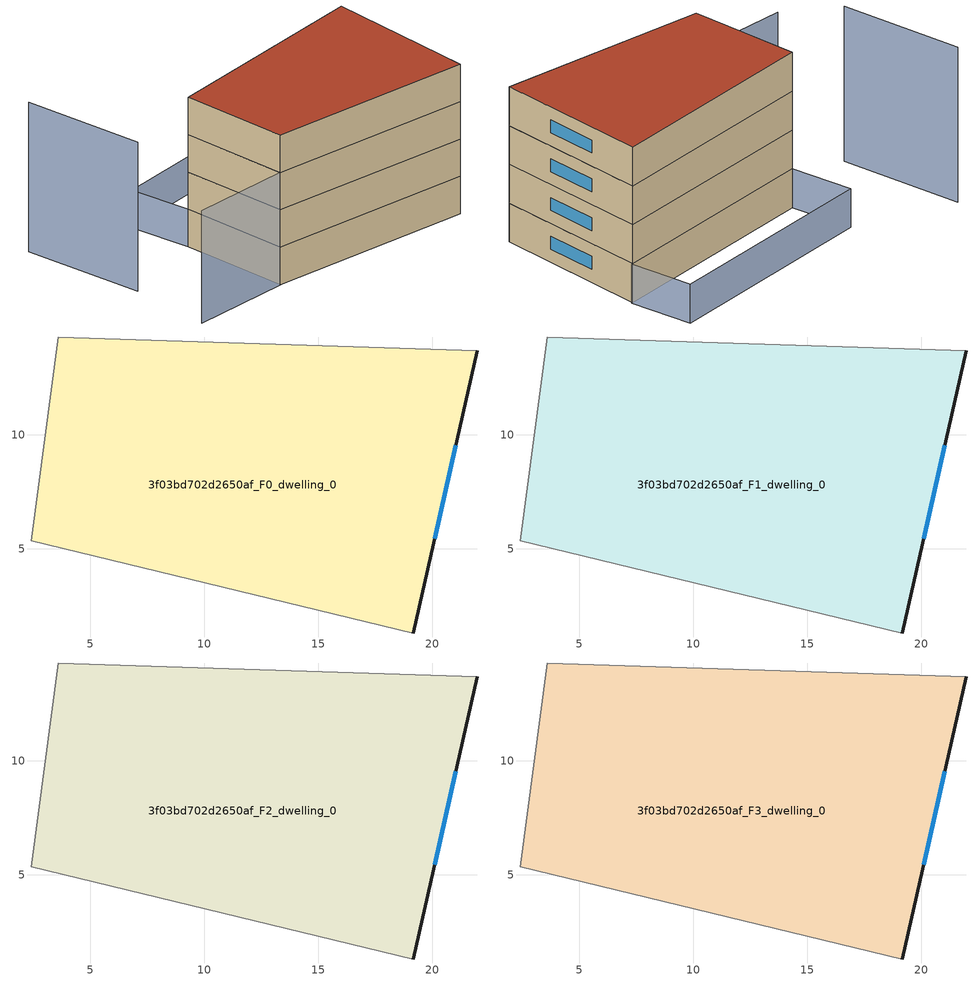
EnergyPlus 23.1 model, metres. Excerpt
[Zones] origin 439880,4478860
3f03bd702d2650af_F0_dwelling_0
 floor ground (EU_floor_Construction): 21.95,13.68 19.16,1.31 2.42,5.35 3.6,14.29 z0
 wall outside (EU_wall_Construction): 19.16,1.31 21.95,13.68 z0:3
 wall adiabatic (EU_wall_Construction): 21.95,13.68 3.6,14.29 2.42,5.35 19.16,1.31 z0:3
 window (EU_Window_Construction): 20.09,5.44 21.02,9.54 z1:2
3f03bd702d2650af_F1_dwelling_0
 floor to 3f03bd702d2650af_F0_dwelling_0 (EU_floor_Construction): 21.95,13.68 19.16,1.31 2.42,5.35 3.6,14.29 z3
 wall outside (EU_wall_Construction): 19.16,1.31 21.95,13.68 z3:6
 wall adiabatic (EU_wall_Construction): 21.95,13.68 3.6,14.29 2.42,5.35 19.16,1.31 z3:6
 window (EU_Window_Construction): 20.09,5.44 21.02,9.54 z4:5
3f03bd702d2650af_F2_dwelling_0
 floor to 3f03bd702d2650af_F1_dwelling_0 (EU_floor_Construction): 21.95,13.68 19.16,1.31 2.42,5.35 3.6,14.29 z6
 wall outside (EU_wall_Construction): 19.16,1.31 21.95,13.68 z6:9
 wall adiabatic (EU_wall_Construction): 21.95,13.68 3.6,14.29 2.42,5.35 19.16,1.31 z6:9
 window (EU_Window_Construction): 20.09,5.44 21.02,9.54 z7:8
3f03bd702d2650af_F3_dwelling_0
 floor to 3f03bd702d2650af_F2_dwelling_0 (EU_floor_Construction): 21.95,13.68 19.16,1.31 2.42,5.35 3.6,14.29 z9
 wall outside (EU_wall_Construction): 19.16,1.31 21.95,13.68 z9:12
 wall adiabatic (EU_wall_Construction): 21.95,13.68 3.6,14.29 2.42,5.35 19.16,1.31 z9:12
 window (EU_Window_Construction): 20.09,5.44 21.02,9.54 z10:11
 roof outside (EU_roof_Construction): 19.16,1.31 21.95,13.68 3.6,14.29 2.42,5.35 z12
shading: 2.44,5.35 -5.87,6.43 z0:9; -3.62,23.2 -4.37,13.13 z0:12; 22.09,13.67 3.6,14.29 / 3.6,14.29 3.77,19.37 / 3.77,19.37 22.26,18.75 / 22.26,18.75 22.09,13.67 z0:3
[Building]
EU S2 Campaign: North Axis=0; Terrain=City; Solar Distribution=FullExterior
[Site:Location]
Madrid: Latitude=40.5; Longitude=-3.5; Time Zone=1; Elevation=609
[SizingPeriod:WeatherFileDays]
AnnualSizingPeriod: Begin Month=1; Begin Day of Month=1; End Month=12; End Day of Month=31; Day of Week for Start Day=Monday; Use Weather File Daylight Saving Period=No; Use Weather File Rain and Snow Indicators=No
[MATERIAL]
EU_InternalMass_Material: Roughness=MediumRough; Thickness=0.1; Conductivity=1; Density=1800; Specific Heat=900; Thermal Absorptance=0.9; Solar Absorptance=0.7; Visible Absorptance=0.7
[MATERIAL:NOMASS] Roughness=MediumRough; Thermal Absorptance=0.9; Solar Absorptance=0.7; Visible Absorptance=0.7
Name | Thermal Resistance
EU_wall_NoMass | 0.459673
EU_roof_NoMass | 0.495815
EU_floor_NoMass | 0.788942
[WINDOWMATERIAL:SIMPLEGLAZINGSYSTEM]
EU_Window_SimpleGlazing: UFactor=4.26103; Solar Heat Gain Coefficient=0.85; Visible Transmittance=0.85
[CONSTRUCTION]
EU_wall_Construction: EU_wall_NoMass
EU_roof_Construction: EU_roof_NoMass
EU_floor_Construction: EU_floor_NoMass
EU_Window_Construction: EU_Window_SimpleGlazing
EU_InternalMass_Construction: EU_InternalMass_Material
[ZONE] Type=1; Multiplier=1; Ceiling Height=autocalculate; Volume=574.562; Floor Area=autocalculate; Part of Total Floor Area=Yes
3f03bd702d2650af_F0_dwelling_0; 3f03bd702d2650af_F1_dwelling_0; 3f03bd702d2650af_F2_dwelling_0; 3f03bd702d2650af_F3_dwelling_0
[INTERNALMASS] Construction=EU_InternalMass_Construction; Surface Area=191.521
Name | Zone or ZoneList
3f03bd702d2650af_F0_dwelling_0_EU_InternalMass | 3f03bd702d2650af_F0_dwelling_0
3f03bd702d2650af_F1_dwelling_0_EU_InternalMass | 3f03bd702d2650af_F1_dwelling_0
3f03bd702d2650af_F2_dwelling_0_EU_InternalMass | 3f03bd702d2650af_F2_dwelling_0
3f03bd702d2650af_F3_dwelling_0_EU_InternalMass | 3f03bd702d2650af_F3_dwelling_0
[OTHEREQUIPMENT] Fuel Type=Electricity; Design Level Calculation Method=Watts/Area; Power per Zone Floor Area=1; Fraction Latent=0; Fraction Radiant=0; Fraction Lost=0; Carbon Dioxide Generation Rate=0; EndUse Subcategory=EU_Step8_InternalGains
Name | Zone or ZoneList or Space or SpaceList | Schedule
EU_Step8_InternalGain_3f03bd702d2650af_F0_dwelling_0_f000 | 3f03bd702d2650af_F0_dwelling_0 | EU_Step8_GainSchedule_3f03bd702d2650af_F0_dwelling_0_f000
EU_Step8_InternalGain_3f03bd702d2650af_F1_dwelling_0_f000 | 3f03bd702d2650af_F1_dwelling_0 | EU_Step8_GainSchedule_3f03bd702d2650af_F1_dwelling_0_f000
EU_Step8_InternalGain_3f03bd702d2650af_F2_dwelling_0_f000 | 3f03bd702d2650af_F2_dwelling_0 | EU_Step8_GainSchedule_3f03bd702d2650af_F2_dwelling_0_f000
EU_Step8_InternalGain_3f03bd702d2650af_F3_dwelling_0_f000 | 3f03bd702d2650af_F3_dwelling_0 | EU_Step8_GainSchedule_3f03bd702d2650af_F3_dwelling_0_f000
[ZONEVENTILATION:DESIGNFLOWRATE] Schedule=EU_AlwaysOn; Design Flow Rate Calculation Method=AirChanges/Hour; Air Changes per Hour=0.719161; Ventilation Type=Natural; Fan Pressure Rise=0; Fan Total Efficiency=1; Constant Term Coefficient=1; Temperature Term Coefficient=0; Velocity Term Coefficient=0; Velocity Squared Term Coefficient=0; Minimum Indoor Temperature=-100; Maximum Indoor Temperature=100; Delta Temperature=-100; Minimum Outdoor Temperature=-100; Maximum Outdoor Temperature=100; Maximum Wind Speed=40
Name | Zone or ZoneList or Space or SpaceList
EU_ConstantAir_3f03bd702d2650af_F0_dwelling_0 | 3f03bd702d2650af_F0_dwelling_0
EU_ConstantAir_3f03bd702d2650af_F1_dwelling_0 | 3f03bd702d2650af_F1_dwelling_0
EU_ConstantAir_3f03bd702d2650af_F2_dwelling_0 | 3f03bd702d2650af_F2_dwelling_0
EU_ConstantAir_3f03bd702d2650af_F3_dwelling_0 | 3f03bd702d2650af_F3_dwelling_0
[HVACTEMPLATE:THERMOSTAT] Constant Heating Setpoint=20; Constant Cooling Setpoint=50
EU_HeatOnly_3f03bd702d2650af_F0_dwelling_0; EU_HeatOnly_3f03bd702d2650af_F1_dwelling_0; EU_HeatOnly_3f03bd702d2650af_F2_dwelling_0; EU_HeatOnly_3f03bd702d2650af_F3_dwelling_0
[HVACTEMPLATE:ZONE:IDEALLOADSAIRSYSTEM] System Availability Schedule=EU_AlwaysOn; Maximum Heating Supply Air Temperature=50; Minimum Cooling Supply Air Temperature=13; Maximum Heating Supply Air Humidity Ratio=0.0156; Minimum Cooling Supply Air Humidity Ratio=0.0077; Heating Limit=NoLimit; Cooling Limit=NoLimit; Heating Availability Schedule=EU_AlwaysOn; Cooling Availability Schedule=EU_CoolingOff; Dehumidification Control Type=ConstantSensibleHeatRatio; Cooling Sensible Heat Ratio=0.7; Dehumidification Setpoint=60; Humidification Control Type=None; Humidification Setpoint=30; Outdoor Air Method=None; Outdoor Air Flow Rate per Person=0.00944; Outdoor Air Flow Rate per Zone Floor Area=0; Outdoor Air Flow Rate per Zone=0; Demand Controlled Ventilation Type=None; Outdoor Air Economizer Type=NoEconomizer; Heat Recovery Type=None; Sensible Heat Recovery Effectiveness=0.7; Latent Heat Recovery Effectiveness=0.65
Name | Template Thermostat
3f03bd702d2650af_F0_dwelling_0 | EU_HeatOnly_3f03bd702d2650af_F0_dwelling_0
3f03bd702d2650af_F1_dwelling_0 | EU_HeatOnly_3f03bd702d2650af_F1_dwelling_0
3f03bd702d2650af_F2_dwelling_0 | EU_HeatOnly_3f03bd702d2650af_F2_dwelling_0
3f03bd702d2650af_F3_dwelling_0 | EU_HeatOnly_3f03bd702d2650af_F3_dwelling_0
[SIZING:ZONE] Zone Cooling Design Supply Air Temperature Input Method=SupplyAirTemperature; Zone Cooling Design Supply Air Temperature=13; Zone Heating Design Supply Air Temperature Input Method=SupplyAirTemperature; Zone Heating Design Supply Air Temperature=50; Zone Cooling Design Supply Air Humidity Ratio=0.008; Zone Heating Design Supply Air Humidity Ratio=0.008; Cooling Design Air Flow Method=DesignDay; Cooling Design Air Flow Rate=0; Cooling Minimum Air Flow per Zone Floor Area=0.000762; Cooling Minimum Air Flow=0; Cooling Minimum Air Flow Fraction=0.2; Heating Design Air Flow Method=DesignDay; Heating Design Air Flow Rate=0; Heating Maximum Air Flow per Zone Floor Area=0.002032; Heating Maximum Air Flow=0.141576; Heating Maximum Air Flow Fraction=0.3; Account for Dedicated Outdoor Air System=No; Dedicated Outdoor Air System Control Strategy=NeutralSupplyAir; Dedicated Outdoor Air Low Setpoint Temperature for Design=autosize; Dedicated Outdoor Air High Setpoint Temperature for Design=autosize; Zone Load Sizing Method=Sensible Load Only No Latent Load; Zone Latent Cooling Design Supply Air Humidity Ratio Input Method=HumidityRatioDifference; Zone Cooling Design Supply Air Humidity Ratio Difference=0.005; Zone Latent Heating Design Supply Air Humidity Ratio Input Method=HumidityRatioDifference; Zone Humidification Design Supply Air Humidity Ratio Difference=0.005
3f03bd702d2650af_F0_dwelling_0; 3f03bd702d2650af_F1_dwelling_0; 3f03bd702d2650af_F2_dwelling_0; 3f03bd702d2650af_F3_dwelling_0
[SCHEDULE:CONSTANT]
Name | Hourly Value
EU_AlwaysOn | 1
EU_CoolingOff | 0
[SCHEDULE:FILE] Column Number=1; Rows to Skip at Top=0; Number of Hours of Data=8760; Column Separator=Comma; Interpolate to Timestep=No; Minutes per Item=60; Adjust Schedule for Daylight Savings=Yes
Name | File
EU_Step8_GainSchedule_3f03bd702d2650af_F0_dwelling_0_f000 | ../../schedules/3f03bd702d2650af/3f03bd702d2650af_F0_dwelling_0_f000_gain.csv
EU_Step8_GainSchedule_3f03bd702d2650af_F1_dwelling_0_f000 | ../../schedules/3f03bd702d2650af/3f03bd702d2650af_F1_dwelling_0_f000_gain.csv
EU_Step8_GainSchedule_3f03bd702d2650af_F2_dwelling_0_f000 | ../../schedules/3f03bd702d2650af/3f03bd702d2650af_F2_dwelling_0_f000_gain.csv
EU_Step8_GainSchedule_3f03bd702d2650af_F3_dwelling_0_f000 | ../../schedules/3f03bd702d2650af/3f03bd702d2650af_F3_dwelling_0_f000_gain.csv
